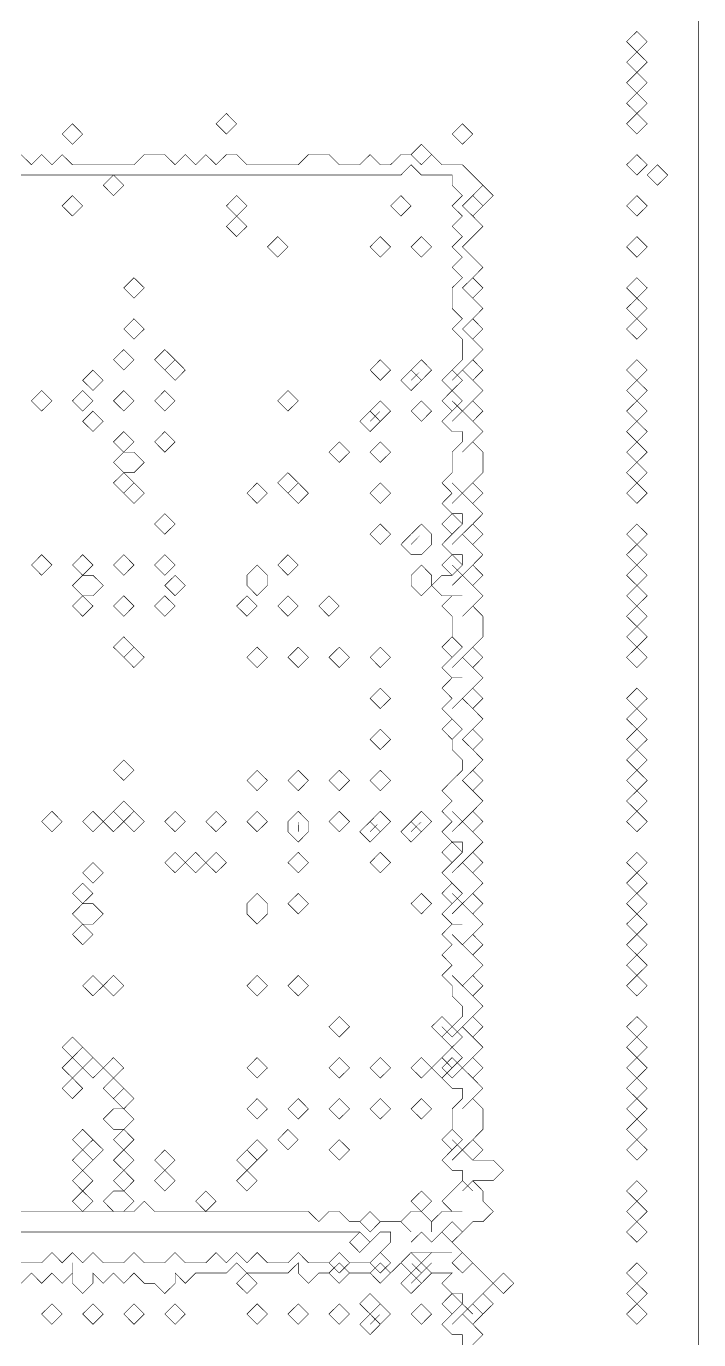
# Model space of a CAD drawing. Header units: metres. Extents: x 0 to 4936, y -4936 to 0.
# Drawn here: x 4303 to 4936, y -2555 to -1318 of the extents above; entities that cross this region are included whole.
import ezdxf

# ---------------------------------------------------------------- set-up
doc = ezdxf.new("R2010")
doc.units = ezdxf.units.M
for name, color, linetype in [('conductor', 1, 'Continuous'), ('dielectric', 8, 'Continuous'), ('substrate', 5, 'Continuous')]:
    doc.layers.add(name, color=color, linetype=linetype)

msp = doc.modelspace()

# ---------------------------------------------------------------- linework, layer by layer
at = {"layer": 'conductor', "const_width": 0.5}
for points in [[(4297.9, -2433.9), (4307.6, -2433.9), (4317.2, -2433.9), (4326.9, -2433.9), (4336.5, -2433.9), (4346.2, -2433.9), (4355.8, -2433.9), (4365.5, -2433.9), (4375.2, -2433.9), (4384.8, -2433.9), (4394.5, -2433.9), (4404.1, -2433.9), (4413.8, -2424.2), (4423.5, -2433.9), (4433.1, -2433.9), (4442.8, -2433.9), (4452.4, -2433.9), (4462.1, -2433.9), (4471.7, -2433.9), (4481.4, -2433.9), (4491.1, -2433.9), (4500.7, -2433.9), (4510.4, -2433.9), (4520, -2433.9), (4529.7, -2433.9), (4539.4, -2433.9), (4549, -2433.9), (4558.7, -2433.9), (4568.3, -2433.9), (4578, -2443.5), (4587.6, -2433.9), (4597.3, -2433.9), (4607, -2443.5), (4616.6, -2443.5), (4626.3, -2453.2), (4635.9, -2443.5), (4645.6, -2443.5), (4655.3, -2443.5), (4664.9, -2453.2), (4655.3, -2443.5), (4664.9, -2433.9), (4674.6, -2433.9), (4684.2, -2443.5), (4684.2, -2453.2), (4684.2, -2443.5), (4693.9, -2433.9), (4703.5, -2433.9), (4713.2, -2433.9), (4703.5, -2433.9), (4693.9, -2424.2), (4703.5, -2414.6), (4713.2, -2404.9), (4722.9, -2414.6), (4713.2, -2404.9), (4713.2, -2395.2), (4703.5, -2395.2), (4693.9, -2385.6), (4703.5, -2375.9), (4713.2, -2366.3), (4703.5, -2356.6), (4703.5, -2346.9), (4703.5, -2337.3), (4713.2, -2327.6), (4713.2, -2318), (4703.5, -2318), (4693.9, -2308.3), (4703.5, -2298.7), (4713.2, -2289), (4703.5, -2279.3), (4713.2, -2269.7), (4703.5, -2260), (4713.2, -2250.4), (4713.2, -2240.7), (4703.5, -2231), (4703.5, -2221.4), (4693.9, -2211.7), (4703.5, -2202.1), (4693.9, -2192.4), (4703.5, -2182.8), (4693.9, -2173.1), (4703.5, -2163.4), (4713.2, -2163.4), (4703.5, -2163.4), (4693.9, -2153.8), (4703.5, -2144.1), (4713.2, -2134.5), (4703.5, -2124.8), (4693.9, -2115.1), (4703.5, -2105.5), (4713.2, -2095.8), (4713.2, -2086.2), (4703.5, -2086.2), (4693.9, -2076.5), (4703.5, -2066.9), (4693.9, -2057.2), (4703.5, -2047.5), (4693.9, -2037.9), (4703.5, -2028.2), (4713.2, -2018.6), (4713.2, -2008.9), (4703.5, -1999.2), (4703.5, -1989.6), (4713.2, -1979.9), (4703.5, -1970.3), (4693.9, -1960.6), (4703.5, -1951), (4693.9, -1941.3), (4703.5, -1931.6), (4713.2, -1931.6), (4703.5, -1931.6), (4693.9, -1922), (4703.5, -1912.3), (4713.2, -1902.7), (4703.5, -1893), (4703.5, -1883.3), (4703.5, -1873.7), (4693.9, -1864), (4703.5, -1854.4), (4713.2, -1854.4), (4703.5, -1854.4), (4693.9, -1854.4), (4684.2, -1844.7), (4693.9, -1835.1), (4703.5, -1835.1), (4713.2, -1825.4), (4713.2, -1815.7), (4703.5, -1815.7), (4693.9, -1806.1), (4703.5, -1796.4), (4713.2, -1786.8), (4713.2, -1777.1), (4703.5, -1777.1), (4693.9, -1767.5), (4703.5, -1757.8), (4693.9, -1748.1), (4703.5, -1738.5), (4703.5, -1728.8), (4703.5, -1719.2), (4713.2, -1709.5), (4713.2, -1699.8), (4703.5, -1699.8), (4693.9, -1690.2), (4703.5, -1680.5), (4713.2, -1670.9), (4703.5, -1661.2), (4713.2, -1651.6), (4703.5, -1641.9), (4713.2, -1632.2), (4713.2, -1622.6), (4713.2, -1612.9), (4703.5, -1603.3), (4713.2, -1593.6), (4703.5, -1583.9), (4703.5, -1574.3), (4703.5, -1564.6), (4713.2, -1555), (4703.5, -1545.3), (4713.2, -1535.7), (4703.5, -1526), (4713.2, -1516.3), (4703.5, -1506.7), (4713.2, -1497), (4703.5, -1487.4), (4713.2, -1477.7), (4703.5, -1468), (4703.5, -1458.4), (4693.9, -1458.4), (4684.2, -1458.4), (4674.6, -1458.4), (4664.9, -1448.7), (4655.3, -1458.4), (4645.6, -1458.4), (4635.9, -1458.4), (4626.3, -1458.4), (4616.6, -1458.4), (4607, -1458.4), (4597.3, -1458.4), (4587.6, -1458.4), (4578, -1458.4), (4568.3, -1458.4), (4558.7, -1458.4), (4549, -1458.4), (4539.4, -1458.4), (4529.7, -1458.4), (4520, -1458.4), (4510.4, -1458.4), (4500.7, -1458.4), (4491.1, -1458.4), (4481.4, -1458.4), (4471.7, -1458.4), (4462.1, -1458.4), (4452.4, -1458.4), (4442.8, -1458.4), (4433.1, -1458.4), (4423.5, -1458.4), (4413.8, -1458.4), (4404.1, -1458.4), (4394.5, -1458.4), (4384.8, -1458.4), (4375.2, -1458.4), (4365.5, -1458.4), (4355.8, -1458.4), (4346.2, -1458.4), (4336.5, -1458.4), (4326.9, -1458.4), (4317.2, -1458.4), (4307.6, -1458.4), (4297.9, -1458.4)], [(4713.2, -2559.4), (4713.2, -2549.8), (4703.5, -2549.8), (4693.9, -2540.1), (4703.5, -2530.4), (4713.2, -2520.8), (4722.9, -2530.4), (4713.2, -2520.8), (4713.2, -2511.1), (4703.5, -2511.1), (4693.9, -2501.5), (4703.5, -2491.8), (4693.9, -2491.8), (4684.2, -2491.8), (4674.6, -2482.2), (4684.2, -2472.5), (4693.9, -2472.5), (4703.5, -2472.5), (4693.9, -2472.5), (4684.2, -2472.5), (4674.6, -2472.5), (4664.9, -2472.5), (4655.3, -2482.2), (4645.6, -2491.8), (4635.9, -2482.2), (4626.3, -2491.8), (4616.6, -2491.8), (4607, -2491.8), (4597.3, -2482.2), (4587.6, -2491.8), (4578, -2491.8), (4568.3, -2501.5), (4558.7, -2491.8), (4558.7, -2482.2), (4549, -2491.8), (4539.4, -2491.8), (4529.7, -2491.8), (4520, -2491.8), (4510.4, -2491.8), (4500.7, -2482.2), (4491.1, -2491.8), (4481.4, -2491.8), (4471.7, -2491.8), (4462.1, -2491.8), (4452.4, -2501.5), (4442.8, -2491.8), (4442.8, -2501.5), (4433.1, -2511.1), (4423.5, -2501.5), (4413.8, -2501.5), (4404.1, -2491.8), (4394.5, -2501.5), (4384.8, -2491.8), (4375.2, -2501.5), (4365.5, -2491.8), (4365.5, -2501.5), (4355.8, -2511.1), (4346.2, -2501.5), (4346.2, -2491.8), (4346.2, -2482.2), (4346.2, -2491.8), (4336.5, -2501.5), (4326.9, -2491.8), (4317.2, -2501.5), (4307.6, -2491.8), (4297.9, -2501.5)]]:
    msp.add_lwpolyline(points, dxfattribs=at)
for points in [[(4375.2, -1468), (4384.8, -1458.4), (4394.5, -1468), (4384.8, -1477.7)], [(4336.5, -1487.4), (4346.2, -1477.7), (4355.8, -1487.4), (4346.2, -1497)], [(4491.1, -1487.4), (4500.7, -1477.7), (4510.4, -1487.4), (4500.7, -1497)], [(4645.6, -1487.4), (4655.3, -1477.7), (4664.9, -1487.4), (4655.3, -1497)], [(4491.1, -1506.7), (4500.7, -1497), (4510.4, -1506.7), (4500.7, -1516.3)], [(4529.7, -1526), (4539.4, -1516.3), (4549, -1526), (4539.4, -1535.7)], [(4626.3, -1526), (4635.9, -1516.3), (4645.6, -1526), (4635.9, -1535.7)], [(4664.9, -1526), (4674.6, -1516.3), (4684.2, -1526), (4674.6, -1535.7)], [(4394.5, -1564.6), (4404.1, -1555), (4413.8, -1564.6), (4404.1, -1574.3)], [(4394.5, -1603.3), (4404.1, -1593.6), (4413.8, -1603.3), (4404.1, -1612.9)], [(4384.8, -1632.2), (4394.5, -1622.6), (4404.1, -1632.2), (4394.5, -1641.9)], [(4423.5, -1632.2), (4433.1, -1622.6), (4442.8, -1632.2), (4433.1, -1641.9)], [(4355.8, -1651.6), (4365.5, -1641.9), (4375.2, -1651.6), (4365.5, -1661.2)], [(4433.1, -1641.9), (4442.8, -1632.2), (4452.4, -1641.9), (4442.8, -1651.6)], [(4626.3, -1641.9), (4635.9, -1632.2), (4645.6, -1641.9), (4635.9, -1651.6)], [(4655.3, -1651.6), (4664.9, -1641.9), (4674.6, -1651.6), (4664.9, -1661.2)], [(4664.9, -1641.9), (4674.6, -1632.2), (4684.2, -1641.9), (4674.6, -1651.6)], [(4693.9, -1651.6), (4703.5, -1641.9), (4713.2, -1651.6), (4703.5, -1661.2)], [(4307.6, -1670.9), (4317.2, -1661.2), (4326.9, -1670.9), (4317.2, -1680.5)], [(4346.2, -1670.9), (4355.8, -1661.2), (4365.5, -1670.9), (4355.8, -1680.5)], [(4384.8, -1670.9), (4394.5, -1661.2), (4404.1, -1670.9), (4394.5, -1680.5)], [(4423.5, -1670.9), (4433.1, -1661.2), (4442.8, -1670.9), (4433.1, -1680.5)], [(4539.4, -1670.9), (4549, -1661.2), (4558.7, -1670.9), (4549, -1680.5)], [(4693.9, -1670.9), (4703.5, -1661.2), (4713.2, -1670.9), (4703.5, -1680.5)], [(4355.8, -1690.2), (4365.5, -1680.5), (4375.2, -1690.2), (4365.5, -1699.8)], [(4616.6, -1690.2), (4626.3, -1680.5), (4635.9, -1690.2), (4626.3, -1699.8)], [(4626.3, -1680.5), (4635.9, -1670.9), (4645.6, -1680.5), (4635.9, -1690.2)], [(4664.9, -1680.5), (4674.6, -1670.9), (4684.2, -1680.5), (4674.6, -1690.2)], [(4384.8, -1709.5), (4394.5, -1699.8), (4404.1, -1709.5), (4394.5, -1719.2)], [(4423.5, -1709.5), (4433.1, -1699.8), (4442.8, -1709.5), (4433.1, -1719.2)], [(4587.6, -1719.2), (4597.3, -1709.5), (4607, -1719.2), (4597.3, -1728.8)], [(4626.3, -1719.2), (4635.9, -1709.5), (4645.6, -1719.2), (4635.9, -1728.8)], [(4384.8, -1728.8), (4394.5, -1719.2), (4404.1, -1719.2), (4413.8, -1728.8), (4404.1, -1738.5), (4394.5, -1738.5)], [(4384.8, -1748.1), (4394.5, -1738.5), (4404.1, -1748.1), (4394.5, -1757.8)], [(4539.4, -1748.1), (4549, -1738.5), (4558.7, -1748.1), (4549, -1757.8)], [(4394.5, -1757.8), (4404.1, -1748.1), (4413.8, -1757.8), (4404.1, -1767.5)], [(4510.4, -1757.8), (4520, -1748.1), (4529.7, -1757.8), (4520, -1767.5)], [(4549, -1757.8), (4558.7, -1748.1), (4568.3, -1757.8), (4558.7, -1767.5)], [(4626.3, -1757.8), (4635.9, -1748.1), (4645.6, -1757.8), (4635.9, -1767.5)], [(4423.5, -1786.8), (4433.1, -1777.1), (4442.8, -1786.8), (4433.1, -1796.4)], [(4693.9, -1786.8), (4703.5, -1777.1), (4713.2, -1786.8), (4703.5, -1796.4)], [(4626.3, -1796.4), (4635.9, -1786.8), (4645.6, -1796.4), (4635.9, -1806.1)], [(4664.9, -1796.4), (4674.6, -1786.8), (4684.2, -1796.4), (4684.2, -1806.1), (4674.6, -1815.7), (4664.9, -1815.7), (4655.3, -1806.1)], [(4307.6, -1825.4), (4317.2, -1815.7), (4326.9, -1825.4), (4317.2, -1835.1)], [(4346.2, -1825.4), (4355.8, -1815.7), (4365.5, -1825.4), (4355.8, -1835.1)], [(4384.8, -1825.4), (4394.5, -1815.7), (4404.1, -1825.4), (4394.5, -1835.1)], [(4423.5, -1825.4), (4433.1, -1815.7), (4442.8, -1825.4), (4433.1, -1835.1)], [(4539.4, -1825.4), (4549, -1815.7), (4558.7, -1825.4), (4549, -1835.1)], [(4693.9, -1825.4), (4703.5, -1815.7), (4713.2, -1825.4), (4703.5, -1835.1)], [(4510.4, -1835.1), (4520, -1825.4), (4529.7, -1835.1), (4529.7, -1844.7), (4520, -1854.4), (4510.4, -1844.7)], [(4664.9, -1835.1), (4674.6, -1825.4), (4684.2, -1835.1), (4684.2, -1844.7), (4674.6, -1854.4), (4664.9, -1844.7)], [(4346.2, -1844.7), (4355.8, -1835.1), (4365.5, -1835.1), (4375.2, -1844.7), (4365.5, -1854.4), (4355.8, -1854.4)], [(4433.1, -1844.7), (4442.8, -1835.1), (4452.4, -1844.7), (4442.8, -1854.4)], [(4346.2, -1864), (4355.8, -1854.4), (4365.5, -1864), (4355.8, -1873.7)], [(4384.8, -1864), (4394.5, -1854.4), (4404.1, -1864), (4394.5, -1873.7)], [(4423.5, -1864), (4433.1, -1854.4), (4442.8, -1864), (4433.1, -1873.7)], [(4500.7, -1864), (4510.4, -1854.4), (4520, -1864), (4510.4, -1873.7)], [(4539.4, -1864), (4549, -1854.4), (4558.7, -1864), (4549, -1873.7)], [(4578, -1864), (4587.6, -1854.4), (4597.3, -1864), (4587.6, -1873.7)], [(4384.8, -1902.7), (4394.5, -1893), (4404.1, -1902.7), (4394.5, -1912.3)], [(4394.5, -1912.3), (4404.1, -1902.7), (4413.8, -1912.3), (4404.1, -1922)], [(4510.4, -1912.3), (4520, -1902.7), (4529.7, -1912.3), (4520, -1922)], [(4549, -1912.3), (4558.7, -1902.7), (4568.3, -1912.3), (4558.7, -1922)], [(4587.6, -1912.3), (4597.3, -1902.7), (4607, -1912.3), (4597.3, -1922)], [(4626.3, -1912.3), (4635.9, -1902.7), (4645.6, -1912.3), (4635.9, -1922)], [(4693.9, -1902.7), (4703.5, -1893), (4713.2, -1902.7), (4703.5, -1912.3)], [(4626.3, -1951), (4635.9, -1941.3), (4645.6, -1951), (4635.9, -1960.6)], [(4693.9, -1979.9), (4703.5, -1970.3), (4713.2, -1979.9), (4703.5, -1989.6)], [(4626.3, -1989.6), (4635.9, -1979.9), (4645.6, -1989.6), (4635.9, -1999.2)], [(4384.8, -2018.6), (4394.5, -2008.9), (4404.1, -2018.6), (4394.5, -2028.2)], [(4510.4, -2028.2), (4520, -2018.6), (4529.7, -2028.2), (4520, -2037.9)], [(4549, -2028.2), (4558.7, -2018.6), (4568.3, -2028.2), (4558.7, -2037.9)], [(4587.6, -2028.2), (4597.3, -2018.6), (4607, -2028.2), (4597.3, -2037.9)], [(4626.3, -2028.2), (4635.9, -2018.6), (4645.6, -2028.2), (4635.9, -2037.9)], [(4384.8, -2057.2), (4394.5, -2047.5), (4404.1, -2057.2), (4394.5, -2066.9)], [(4317.2, -2066.9), (4326.9, -2057.2), (4336.5, -2066.9), (4326.9, -2076.5)], [(4355.8, -2066.9), (4365.5, -2057.2), (4375.2, -2066.9), (4365.5, -2076.5)], [(4375.2, -2066.9), (4384.8, -2057.2), (4394.5, -2066.9), (4384.8, -2076.5)], [(4394.5, -2066.9), (4404.1, -2057.2), (4413.8, -2066.9), (4404.1, -2076.5)], [(4433.1, -2066.9), (4442.8, -2057.2), (4452.4, -2066.9), (4442.8, -2076.5)], [(4471.7, -2066.9), (4481.4, -2057.2), (4491.1, -2066.9), (4481.4, -2076.5)], [(4510.4, -2066.9), (4520, -2057.2), (4529.7, -2066.9), (4520, -2076.5)], [(4549, -2066.9), (4558.7, -2057.2), (4568.3, -2066.9), (4568.3, -2076.5), (4558.7, -2086.2), (4549, -2076.5)], [(4587.6, -2066.9), (4597.3, -2057.2), (4607, -2066.9), (4597.3, -2076.5)], [(4626.3, -2066.9), (4635.9, -2057.2), (4645.6, -2066.9), (4635.9, -2076.5)], [(4664.9, -2066.9), (4674.6, -2057.2), (4684.2, -2066.9), (4674.6, -2076.5)], [(4616.6, -2076.5), (4626.3, -2066.9), (4635.9, -2076.5), (4626.3, -2086.2)], [(4655.3, -2076.5), (4664.9, -2066.9), (4674.6, -2076.5), (4664.9, -2086.2)], [(4693.9, -2095.8), (4703.5, -2086.2), (4713.2, -2095.8), (4703.5, -2105.5)], [(4433.1, -2105.5), (4442.8, -2095.8), (4452.4, -2105.5), (4442.8, -2115.1)], [(4452.4, -2105.5), (4462.1, -2095.8), (4471.7, -2105.5), (4462.1, -2115.1)], [(4471.7, -2105.5), (4481.4, -2095.8), (4491.1, -2105.5), (4481.4, -2115.1)], [(4549, -2105.5), (4558.7, -2095.8), (4568.3, -2105.5), (4558.7, -2115.1)], [(4626.3, -2105.5), (4635.9, -2095.8), (4645.6, -2105.5), (4635.9, -2115.1)], [(4355.8, -2115.1), (4365.5, -2105.5), (4375.2, -2115.1), (4365.5, -2124.8)], [(4346.2, -2134.5), (4355.8, -2124.8), (4365.5, -2134.5), (4355.8, -2144.1)], [(4693.9, -2134.5), (4703.5, -2124.8), (4713.2, -2134.5), (4703.5, -2144.1)], [(4510.4, -2144.1), (4520, -2134.5), (4529.7, -2144.1), (4529.7, -2153.8), (4520, -2163.4), (4510.4, -2153.8)], [(4549, -2144.1), (4558.7, -2134.5), (4568.3, -2144.1), (4558.7, -2153.8)], [(4664.9, -2144.1), (4674.6, -2134.5), (4684.2, -2144.1), (4674.6, -2153.8)], [(4346.2, -2153.8), (4355.8, -2144.1), (4365.5, -2144.1), (4375.2, -2153.8), (4365.5, -2163.4), (4355.8, -2163.4)], [(4346.2, -2173.1), (4355.8, -2163.4), (4365.5, -2173.1), (4355.8, -2182.8)], [(4355.8, -2221.4), (4365.5, -2211.7), (4375.2, -2221.4), (4365.5, -2231)], [(4375.2, -2221.4), (4384.8, -2211.7), (4394.5, -2221.4), (4384.8, -2231)], [(4510.4, -2221.4), (4520, -2211.7), (4529.7, -2221.4), (4520, -2231)], [(4549, -2221.4), (4558.7, -2211.7), (4568.3, -2221.4), (4558.7, -2231)], [(4587.6, -2260), (4597.3, -2250.4), (4607, -2260), (4597.3, -2269.7)], [(4684.2, -2260), (4693.9, -2250.4), (4703.5, -2260), (4693.9, -2269.7)], [(4693.9, -2269.7), (4703.5, -2260), (4713.2, -2269.7), (4703.5, -2279.3)], [(4336.5, -2279.3), (4346.2, -2269.7), (4355.8, -2279.3), (4346.2, -2289)], [(4346.2, -2289), (4355.8, -2279.3), (4365.5, -2289), (4355.8, -2298.7)], [(4693.9, -2289), (4703.5, -2279.3), (4713.2, -2289), (4703.5, -2298.7)], [(4336.5, -2298.7), (4346.2, -2289), (4355.8, -2298.7), (4346.2, -2308.3)], [(4355.8, -2298.7), (4365.5, -2289), (4375.2, -2298.7), (4365.5, -2308.3)], [(4375.2, -2298.7), (4384.8, -2289), (4394.5, -2298.7), (4384.8, -2308.3)], [(4510.4, -2298.7), (4520, -2289), (4529.7, -2298.7), (4520, -2308.3)], [(4587.6, -2298.7), (4597.3, -2289), (4607, -2298.7), (4597.3, -2308.3)], [(4626.3, -2298.7), (4635.9, -2289), (4645.6, -2298.7), (4635.9, -2308.3)], [(4664.9, -2298.7), (4674.6, -2289), (4684.2, -2298.7), (4674.6, -2308.3)], [(4684.2, -2298.7), (4693.9, -2289), (4703.5, -2298.7), (4693.9, -2308.3)], [(4336.5, -2318), (4346.2, -2308.3), (4355.8, -2318), (4346.2, -2327.6)], [(4375.2, -2318), (4384.8, -2308.3), (4394.5, -2318), (4384.8, -2327.6)], [(4384.8, -2327.6), (4394.5, -2318), (4404.1, -2327.6), (4394.5, -2337.3)], [(4510.4, -2337.3), (4520, -2327.6), (4529.7, -2337.3), (4520, -2346.9)], [(4549, -2337.3), (4558.7, -2327.6), (4568.3, -2337.3), (4558.7, -2346.9)], [(4587.6, -2337.3), (4597.3, -2327.6), (4607, -2337.3), (4597.3, -2346.9)], [(4626.3, -2337.3), (4635.9, -2327.6), (4645.6, -2337.3), (4635.9, -2346.9)], [(4664.9, -2337.3), (4674.6, -2327.6), (4684.2, -2337.3), (4674.6, -2346.9)], [(4375.2, -2346.9), (4384.8, -2337.3), (4394.5, -2337.3), (4404.1, -2346.9), (4394.5, -2356.6), (4384.8, -2356.6)], [(4722.9, -2346.9)], [(4346.2, -2366.3), (4355.8, -2356.6), (4365.5, -2366.3), (4355.8, -2375.9)], [(4384.8, -2366.3), (4394.5, -2356.6), (4404.1, -2366.3), (4394.5, -2375.9)], [(4539.4, -2366.3), (4549, -2356.6), (4558.7, -2366.3), (4549, -2375.9)], [(4693.9, -2366.3), (4703.5, -2356.6), (4713.2, -2366.3), (4703.5, -2375.9)], [(4355.8, -2375.9), (4365.5, -2366.3), (4375.2, -2375.9), (4365.5, -2385.6)], [(4510.4, -2375.9), (4520, -2366.3), (4529.7, -2375.9), (4520, -2385.6)], [(4587.6, -2375.9), (4597.3, -2366.3), (4607, -2375.9), (4597.3, -2385.6)], [(4346.2, -2385.6), (4355.8, -2375.9), (4365.5, -2385.6), (4355.8, -2395.2)], [(4384.8, -2385.6), (4394.5, -2375.9), (4404.1, -2385.6), (4394.5, -2395.2)], [(4423.5, -2385.6), (4433.1, -2375.9), (4442.8, -2385.6), (4433.1, -2395.2)], [(4500.7, -2385.6), (4510.4, -2375.9), (4520, -2385.6), (4510.4, -2395.2)], [(4346.2, -2404.9), (4355.8, -2395.2), (4365.5, -2404.9), (4355.8, -2414.6)], [(4384.8, -2404.9), (4394.5, -2395.2), (4404.1, -2404.9), (4394.5, -2414.6)], [(4423.5, -2404.9), (4433.1, -2395.2), (4442.8, -2404.9), (4433.1, -2414.6)], [(4500.7, -2404.9), (4510.4, -2395.2), (4520, -2404.9), (4510.4, -2414.6)], [(4346.2, -2424.2), (4355.8, -2414.6), (4365.5, -2424.2), (4355.8, -2433.9)], [(4375.2, -2424.2), (4384.8, -2414.6), (4394.5, -2414.6), (4404.1, -2424.2), (4394.5, -2433.9), (4384.8, -2433.9)], [(4462.1, -2424.2), (4471.7, -2414.6), (4481.4, -2424.2), (4471.7, -2433.9)], [(4664.9, -2424.2), (4674.6, -2414.6), (4684.2, -2424.2), (4674.6, -2433.9)], [(4616.6, -2443.5), (4626.3, -2433.9), (4635.9, -2443.5), (4626.3, -2453.2)], [(4655.3, -2482.2), (4664.9, -2472.5), (4674.6, -2482.2), (4664.9, -2491.8)], [(4587.6, -2491.8), (4597.3, -2482.2), (4607, -2491.8), (4597.3, -2501.5)], [(4626.3, -2491.8), (4635.9, -2482.2), (4645.6, -2491.8), (4635.9, -2501.5)], [(4664.9, -2491.8), (4674.6, -2482.2), (4684.2, -2491.8), (4674.6, -2501.5)], [(4500.7, -2501.5), (4510.4, -2491.8), (4520, -2501.5), (4510.4, -2511.1)], [(4655.3, -2501.5), (4664.9, -2491.8), (4674.6, -2501.5), (4664.9, -2511.1)], [(4317.2, -2530.4), (4326.9, -2520.8), (4336.5, -2530.4), (4326.9, -2540.1)], [(4355.8, -2530.4), (4365.5, -2520.8), (4375.2, -2530.4), (4365.5, -2540.1)], [(4394.5, -2530.4), (4404.1, -2520.8), (4413.8, -2530.4), (4404.1, -2540.1)], [(4433.1, -2530.4), (4442.8, -2520.8), (4452.4, -2530.4), (4442.8, -2540.1)], [(4510.4, -2530.4), (4520, -2520.8), (4529.7, -2530.4), (4520, -2540.1)], [(4549, -2530.4), (4558.7, -2520.8), (4568.3, -2530.4), (4558.7, -2540.1)], [(4587.6, -2530.4), (4597.3, -2520.8), (4607, -2530.4), (4597.3, -2540.1)], [(4616.6, -2520.8), (4626.3, -2511.1), (4635.9, -2520.8), (4626.3, -2530.4)], [(4626.3, -2530.4), (4635.9, -2520.8), (4645.6, -2530.4), (4635.9, -2540.1)], [(4664.9, -2530.4), (4674.6, -2520.8), (4684.2, -2530.4), (4674.6, -2540.1)], [(4693.9, -2520.8), (4703.5, -2511.1), (4713.2, -2520.8), (4703.5, -2530.4)], [(4616.6, -2540.1), (4626.3, -2530.4), (4635.9, -2540.1), (4626.3, -2549.8)]]:
    msp.add_lwpolyline(points, close=True, dxfattribs=at)
at = {"layer": 'dielectric', "const_width": 0.5}
msp.add_lwpolyline([(4365.5, -1651.6)], close=True, dxfattribs=at)
at = {"layer": 'substrate', "const_width": 0.5}
for points in [[(4935.3, -2559.4), (4935.3, -2549.8), (4935.3, -2540.1), (4935.3, -2530.4), (4935.3, -2520.8), (4935.3, -2511.1), (4935.3, -2501.5), (4935.3, -2491.8), (4935.3, -2482.2), (4935.3, -2472.5), (4935.3, -2462.8), (4935.3, -2453.2), (4935.3, -2443.5), (4935.3, -2433.9), (4935.3, -2424.2), (4935.3, -2414.6), (4935.3, -2404.9), (4935.3, -2395.2), (4935.3, -2385.6), (4935.3, -2375.9), (4935.3, -2366.3), (4935.3, -2356.6), (4935.3, -2346.9), (4935.3, -2337.3), (4935.3, -2327.6), (4935.3, -2318), (4935.3, -2308.3), (4935.3, -2298.7), (4935.3, -2289), (4935.3, -2279.3), (4935.3, -2269.7), (4935.3, -2260), (4935.3, -2250.4), (4935.3, -2240.7), (4935.3, -2231), (4935.3, -2221.4), (4935.3, -2211.7), (4935.3, -2202.1), (4935.3, -2192.4), (4935.3, -2182.8), (4935.3, -2173.1), (4935.3, -2163.4), (4935.3, -2153.8), (4935.3, -2144.1), (4935.3, -2134.5), (4935.3, -2124.8), (4935.3, -2115.1), (4935.3, -2105.5), (4935.3, -2095.8), (4935.3, -2086.2), (4935.3, -2076.5), (4935.3, -2066.9), (4935.3, -2057.2), (4935.3, -2047.5), (4935.3, -2037.9), (4935.3, -2028.2), (4935.3, -2018.6), (4935.3, -2008.9), (4935.3, -1999.2), (4935.3, -1989.6), (4935.3, -1979.9), (4935.3, -1970.3), (4935.3, -1960.6), (4935.3, -1951), (4935.3, -1941.3), (4935.3, -1931.6), (4935.3, -1922), (4935.3, -1912.3), (4935.3, -1902.7), (4935.3, -1893), (4935.3, -1883.3), (4935.3, -1873.7), (4935.3, -1864), (4935.3, -1854.4), (4935.3, -1844.7), (4935.3, -1835.1), (4935.3, -1825.4), (4935.3, -1815.7), (4935.3, -1806.1), (4935.3, -1796.4), (4935.3, -1786.8), (4935.3, -1777.1), (4935.3, -1767.5), (4935.3, -1757.8), (4935.3, -1748.1), (4935.3, -1738.5), (4935.3, -1728.8), (4935.3, -1719.2), (4935.3, -1709.5), (4935.3, -1699.8), (4935.3, -1690.2), (4935.3, -1680.5), (4935.3, -1670.9), (4935.3, -1661.2), (4935.3, -1651.6), (4935.3, -1641.9), (4935.3, -1632.2), (4935.3, -1622.6), (4935.3, -1612.9), (4935.3, -1603.3), (4935.3, -1593.6), (4935.3, -1583.9), (4935.3, -1574.3), (4935.3, -1564.6), (4935.3, -1555), (4935.3, -1545.3), (4935.3, -1535.7), (4935.3, -1526), (4935.3, -1516.3), (4935.3, -1506.7), (4935.3, -1497), (4935.3, -1487.4), (4935.3, -1477.7), (4935.3, -1468), (4935.3, -1458.4), (4935.3, -1448.7), (4935.3, -1439.1), (4935.3, -1429.4), (4935.3, -1419.8), (4935.3, -1410.1), (4935.3, -1400.4), (4935.3, -1390.8), (4935.3, -1381.1), (4935.3, -1371.5), (4935.3, -1361.8), (4935.3, -1352.1), (4935.3, -1342.5), (4935.3, -1332.8), (4935.3, -1323.2), (4935.3, -1313.5)], [(4297.9, -1439.1), (4307.6, -1448.7), (4317.2, -1439.1), (4326.9, -1448.7), (4336.5, -1439.1), (4346.2, -1448.7), (4355.8, -1448.7), (4365.5, -1448.7), (4375.2, -1448.7), (4384.8, -1448.7), (4394.5, -1448.7), (4404.1, -1448.7), (4413.8, -1439.1), (4423.5, -1439.1), (4433.1, -1439.1), (4442.8, -1448.7), (4452.4, -1439.1), (4462.1, -1448.7), (4471.7, -1439.1), (4481.4, -1448.7), (4491.1, -1439.1), (4500.7, -1439.1), (4510.4, -1448.7), (4520, -1448.7), (4529.7, -1448.7), (4539.4, -1448.7), (4549, -1448.7), (4558.7, -1448.7), (4568.3, -1439.1), (4578, -1439.1), (4587.6, -1439.1), (4597.3, -1448.7), (4607, -1448.7), (4616.6, -1448.7), (4626.3, -1439.1), (4635.9, -1448.7), (4645.6, -1448.7), (4655.3, -1439.1), (4664.9, -1439.1), (4674.6, -1448.7), (4684.2, -1439.1), (4693.9, -1448.7), (4703.5, -1448.7), (4713.2, -1448.7), (4722.9, -1458.4), (4732.5, -1468), (4722.9, -1477.7), (4713.2, -1487.4), (4722.9, -1497), (4732.5, -1506.7), (4722.9, -1516.3), (4713.2, -1526), (4722.9, -1535.7), (4732.5, -1545.3), (4722.9, -1555), (4713.2, -1564.6), (4722.9, -1574.3), (4732.5, -1583.9), (4722.9, -1593.6), (4713.2, -1603.3), (4722.9, -1612.9), (4732.5, -1622.6), (4722.9, -1632.2), (4713.2, -1641.9), (4703.5, -1651.6), (4713.2, -1641.9), (4722.9, -1651.6), (4732.5, -1661.2), (4722.9, -1670.9), (4713.2, -1680.5), (4703.5, -1670.9), (4713.2, -1680.5), (4703.5, -1690.2), (4713.2, -1680.5), (4722.9, -1690.2), (4732.5, -1699.8), (4722.9, -1709.5), (4713.2, -1719.2), (4722.9, -1709.5), (4732.5, -1719.2), (4732.5, -1728.8), (4732.5, -1738.5), (4722.9, -1748.1), (4713.2, -1757.8), (4703.5, -1748.1), (4713.2, -1757.8), (4703.5, -1767.5), (4713.2, -1757.8), (4722.9, -1767.5), (4732.5, -1777.1), (4722.9, -1786.8), (4713.2, -1796.4), (4703.5, -1806.1), (4713.2, -1796.4), (4722.9, -1806.1), (4732.5, -1815.7), (4722.9, -1825.4), (4713.2, -1835.1), (4703.5, -1825.4), (4713.2, -1835.1), (4703.5, -1844.7), (4713.2, -1835.1), (4722.9, -1844.7), (4732.5, -1854.4), (4722.9, -1864), (4713.2, -1873.7), (4722.9, -1864), (4732.5, -1873.7), (4732.5, -1883.3), (4732.5, -1893), (4722.9, -1902.7), (4713.2, -1912.3), (4703.5, -1922), (4713.2, -1912.3), (4722.9, -1922), (4732.5, -1931.6), (4722.9, -1941.3), (4713.2, -1951), (4703.5, -1960.6), (4713.2, -1951), (4722.9, -1960.6), (4732.5, -1970.3), (4722.9, -1979.9), (4713.2, -1989.6), (4722.9, -1999.2), (4732.5, -2008.9), (4722.9, -2018.6), (4713.2, -2028.2), (4722.9, -2037.9), (4732.5, -2047.5), (4722.9, -2057.2), (4713.2, -2066.9), (4703.5, -2057.2), (4713.2, -2066.9), (4703.5, -2076.5), (4713.2, -2066.9), (4722.9, -2076.5), (4732.5, -2086.2), (4722.9, -2095.8), (4713.2, -2105.5), (4703.5, -2115.1), (4713.2, -2105.5), (4722.9, -2115.1), (4732.5, -2124.8), (4722.9, -2134.5), (4713.2, -2144.1), (4703.5, -2134.5), (4713.2, -2144.1), (4703.5, -2153.8), (4713.2, -2144.1), (4722.9, -2153.8), (4732.5, -2163.4), (4722.9, -2173.1), (4713.2, -2182.8), (4703.5, -2173.1), (4713.2, -2182.8), (4722.9, -2192.4), (4732.5, -2202.1), (4722.9, -2211.7), (4713.2, -2221.4), (4703.5, -2211.7), (4713.2, -2221.4), (4722.9, -2231), (4732.5, -2240.7), (4722.9, -2250.4), (4713.2, -2260), (4703.5, -2269.7), (4693.9, -2260), (4703.5, -2269.7), (4713.2, -2260), (4722.9, -2269.7), (4732.5, -2279.3), (4722.9, -2289), (4713.2, -2298.7), (4703.5, -2289), (4693.9, -2298.7), (4703.5, -2308.3), (4713.2, -2298.7), (4722.9, -2308.3), (4732.5, -2318), (4722.9, -2327.6), (4713.2, -2337.3), (4722.9, -2327.6), (4732.5, -2337.3), (4732.5, -2346.9), (4732.5, -2356.6), (4722.9, -2366.3), (4713.2, -2375.9), (4703.5, -2366.3), (4713.2, -2375.9), (4703.5, -2385.6), (4713.2, -2375.9), (4722.9, -2385.6), (4732.5, -2385.6), (4742.2, -2385.6), (4751.8, -2395.2), (4742.2, -2404.9), (4732.5, -2404.9), (4722.9, -2404.9), (4713.2, -2414.6), (4722.9, -2404.9), (4732.5, -2414.6), (4732.5, -2424.2), (4742.2, -2433.9), (4732.5, -2443.5), (4722.9, -2443.5), (4713.2, -2453.2), (4703.5, -2443.5), (4693.9, -2453.2), (4684.2, -2462.8), (4674.6, -2453.2), (4664.9, -2462.8), (4674.6, -2453.2), (4684.2, -2462.8), (4693.9, -2453.2), (4703.5, -2462.8), (4713.2, -2472.5), (4703.5, -2482.2), (4713.2, -2491.8), (4722.9, -2482.2), (4732.5, -2491.8), (4742.2, -2501.5), (4732.5, -2511.1), (4722.9, -2520.8), (4713.2, -2530.4), (4703.5, -2540.1), (4713.2, -2530.4), (4722.9, -2540.1), (4732.5, -2549.8), (4722.9, -2559.4)], [(4297.9, -2482.2), (4307.6, -2482.2), (4317.2, -2482.2), (4326.9, -2472.5), (4336.5, -2482.2), (4346.2, -2472.5), (4355.8, -2482.2), (4365.5, -2472.5), (4375.2, -2482.2), (4384.8, -2482.2), (4394.5, -2482.2), (4404.1, -2472.5), (4413.8, -2482.2), (4423.5, -2482.2), (4433.1, -2482.2), (4442.8, -2472.5), (4452.4, -2482.2), (4462.1, -2482.2), (4471.7, -2482.2), (4481.4, -2472.5), (4491.1, -2482.2), (4500.7, -2472.5), (4510.4, -2482.2), (4520, -2472.5), (4529.7, -2482.2), (4539.4, -2482.2), (4549, -2482.2), (4558.7, -2472.5), (4568.3, -2482.2), (4578, -2482.2), (4587.6, -2482.2), (4597.3, -2491.8), (4607, -2482.2), (4616.6, -2482.2), (4626.3, -2482.2), (4635.9, -2491.8), (4645.6, -2482.2), (4635.9, -2472.5), (4645.6, -2462.8), (4645.6, -2453.2), (4635.9, -2453.2), (4626.3, -2462.8), (4616.6, -2453.2), (4607, -2453.2), (4597.3, -2453.2), (4587.6, -2453.2), (4578, -2453.2), (4568.3, -2453.2), (4558.7, -2453.2), (4549, -2453.2), (4539.4, -2453.2), (4529.7, -2453.2), (4520, -2453.2), (4510.4, -2453.2), (4500.7, -2453.2), (4491.1, -2453.2), (4481.4, -2453.2), (4471.7, -2453.2), (4462.1, -2453.2), (4452.4, -2453.2), (4442.8, -2453.2), (4433.1, -2453.2), (4423.5, -2453.2), (4413.8, -2453.2), (4404.1, -2453.2), (4394.5, -2453.2), (4384.8, -2453.2), (4375.2, -2453.2), (4365.5, -2453.2), (4355.8, -2453.2), (4346.2, -2453.2), (4336.5, -2453.2), (4326.9, -2453.2), (4317.2, -2453.2), (4307.6, -2453.2), (4297.9, -2453.2)]]:
    msp.add_lwpolyline(points, dxfattribs=at)
for points in [[(4867.7, -1332.8), (4877.4, -1323.2), (4887.1, -1332.8), (4877.4, -1342.5)], [(4867.7, -1352.1), (4877.4, -1342.5), (4887.1, -1352.1), (4877.4, -1361.8)], [(4867.7, -1371.5), (4877.4, -1361.8), (4887.1, -1371.5), (4877.4, -1381.1)], [(4867.7, -1390.8), (4877.4, -1381.1), (4887.1, -1390.8), (4877.4, -1400.4)], [(4481.4, -1410.1), (4491.1, -1400.4), (4500.7, -1410.1), (4491.1, -1419.8)], [(4867.7, -1410.1), (4877.4, -1400.4), (4887.1, -1410.1), (4877.4, -1419.8)], [(4336.5, -1419.8), (4346.2, -1410.1), (4355.8, -1419.8), (4346.2, -1429.4)], [(4703.5, -1419.8), (4713.2, -1410.1), (4722.9, -1419.8), (4713.2, -1429.4)], [(4664.9, -1439.1), (4674.6, -1429.4), (4684.2, -1439.1), (4674.6, -1448.7)], [(4867.7, -1448.7), (4877.4, -1439.1), (4887.1, -1448.7), (4877.4, -1458.4)], [(4887.1, -1458.4), (4896.7, -1448.7), (4906.4, -1458.4), (4896.7, -1468)], [(4722.9, -1477.7), (4732.5, -1468), (4742.2, -1477.7), (4732.5, -1487.4)], [(4713.2, -1487.4), (4722.9, -1477.7), (4732.5, -1487.4), (4722.9, -1497)], [(4867.7, -1487.4), (4877.4, -1477.7), (4887.1, -1487.4), (4877.4, -1497)], [(4867.7, -1526), (4877.4, -1516.3), (4887.1, -1526), (4877.4, -1535.7)], [(4674.6, -1526)], [(4713.2, -1564.6), (4722.9, -1555), (4732.5, -1564.6), (4722.9, -1574.3)], [(4867.7, -1564.6), (4877.4, -1555), (4887.1, -1564.6), (4877.4, -1574.3)], [(4404.1, -1564.6)], [(4867.7, -1583.9), (4877.4, -1574.3), (4887.1, -1583.9), (4877.4, -1593.6)], [(4713.2, -1603.3), (4722.9, -1593.6), (4732.5, -1603.3), (4722.9, -1612.9)], [(4867.7, -1603.3), (4877.4, -1593.6), (4887.1, -1603.3), (4877.4, -1612.9)], [(4404.1, -1603.3)], [(4442.8, -1641.9)], [(4635.9, -1641.9)], [(4674.6, -1641.9), (4664.9, -1651.6)], [(4713.2, -1641.9), (4722.9, -1632.2), (4732.5, -1641.9), (4722.9, -1651.6)], [(4867.7, -1641.9), (4877.4, -1632.2), (4887.1, -1641.9), (4877.4, -1651.6)], [(4365.5, -1651.6)], [(4867.7, -1661.2), (4877.4, -1651.6), (4887.1, -1661.2), (4877.4, -1670.9)], [(4635.9, -1680.5), (4626.3, -1690.2)], [(4674.6, -1680.5)], [(4713.2, -1680.5), (4722.9, -1670.9), (4732.5, -1680.5), (4722.9, -1690.2)], [(4867.7, -1680.5), (4877.4, -1670.9), (4887.1, -1680.5), (4877.4, -1690.2)], [(4867.7, -1699.8), (4877.4, -1690.2), (4887.1, -1699.8), (4877.4, -1709.5)], [(4867.7, -1719.2), (4877.4, -1709.5), (4887.1, -1719.2), (4877.4, -1728.8)], [(4597.3, -1719.2)], [(4635.9, -1719.2)], [(4867.7, -1738.5), (4877.4, -1728.8), (4887.1, -1738.5), (4877.4, -1748.1)], [(4713.2, -1757.8), (4722.9, -1748.1), (4732.5, -1757.8), (4722.9, -1767.5)], [(4867.7, -1757.8), (4877.4, -1748.1), (4887.1, -1757.8), (4877.4, -1767.5)], [(4404.1, -1757.8)], [(4520, -1757.8)], [(4558.7, -1757.8)], [(4635.9, -1757.8)], [(4713.2, -1796.4), (4722.9, -1786.8), (4732.5, -1796.4), (4722.9, -1806.1)], [(4867.7, -1796.4), (4877.4, -1786.8), (4887.1, -1796.4), (4877.4, -1806.1)], [(4635.9, -1796.4)], [(4674.6, -1796.4), (4664.9, -1806.1)], [(4867.7, -1815.7), (4877.4, -1806.1), (4887.1, -1815.7), (4877.4, -1825.4)], [(4713.2, -1835.1), (4722.9, -1825.4), (4732.5, -1835.1), (4722.9, -1844.7)], [(4867.7, -1835.1), (4877.4, -1825.4), (4887.1, -1835.1), (4877.4, -1844.7)], [(4520, -1835.1)], [(4674.6, -1835.1)], [(4867.7, -1854.4), (4877.4, -1844.7), (4887.1, -1854.4), (4877.4, -1864)], [(4867.7, -1873.7), (4877.4, -1864), (4887.1, -1873.7), (4877.4, -1883.3)], [(4867.7, -1893), (4877.4, -1883.3), (4887.1, -1893), (4877.4, -1902.7)], [(4713.2, -1912.3), (4722.9, -1902.7), (4732.5, -1912.3), (4722.9, -1922)], [(4867.7, -1912.3), (4877.4, -1902.7), (4887.1, -1912.3), (4877.4, -1922)], [(4404.1, -1912.3)], [(4520, -1912.3)], [(4558.7, -1912.3)], [(4597.3, -1912.3)], [(4635.9, -1912.3)], [(4635.9, -1951)], [(4713.2, -1951), (4722.9, -1941.3), (4732.5, -1951), (4722.9, -1960.6)], [(4867.7, -1951), (4877.4, -1941.3), (4887.1, -1951), (4877.4, -1960.6)], [(4867.7, -1970.3), (4877.4, -1960.6), (4887.1, -1970.3), (4877.4, -1979.9)], [(4635.9, -1989.6)], [(4713.2, -1989.6), (4722.9, -1979.9), (4732.5, -1989.6), (4722.9, -1999.2)], [(4867.7, -1989.6), (4877.4, -1979.9), (4887.1, -1989.6), (4877.4, -1999.2)], [(4867.7, -2008.9), (4877.4, -1999.2), (4887.1, -2008.9), (4877.4, -2018.6)], [(4713.2, -2028.2), (4722.9, -2018.6), (4732.5, -2028.2), (4722.9, -2037.9)], [(4867.7, -2028.2), (4877.4, -2018.6), (4887.1, -2028.2), (4877.4, -2037.9)], [(4520, -2028.2)], [(4558.7, -2028.2)], [(4597.3, -2028.2)], [(4635.9, -2028.2)], [(4867.7, -2047.5), (4877.4, -2037.9), (4887.1, -2047.5), (4877.4, -2057.2)], [(4713.2, -2066.9), (4722.9, -2057.2), (4732.5, -2066.9), (4722.9, -2076.5)], [(4867.7, -2066.9), (4877.4, -2057.2), (4887.1, -2066.9), (4877.4, -2076.5)], [(4326.9, -2066.9)], [(4365.5, -2066.9)], [(4384.8, -2066.9)], [(4404.1, -2066.9)], [(4442.8, -2066.9)], [(4481.4, -2066.9)], [(4520, -2066.9)], [(4558.7, -2066.9), (4558.7, -2076.5)], [(4597.3, -2066.9)], [(4635.9, -2066.9), (4626.3, -2076.5)], [(4674.6, -2066.9), (4664.9, -2076.5)], [(4713.2, -2105.5), (4722.9, -2095.8), (4732.5, -2105.5), (4722.9, -2115.1)], [(4867.7, -2105.5), (4877.4, -2095.8), (4887.1, -2105.5), (4877.4, -2115.1)], [(4442.8, -2105.5)], [(4462.1, -2105.5)], [(4481.4, -2105.5)], [(4558.7, -2105.5)], [(4635.9, -2105.5)], [(4867.7, -2124.8), (4877.4, -2115.1), (4887.1, -2124.8), (4877.4, -2134.5)], [(4713.2, -2144.1), (4722.9, -2134.5), (4732.5, -2144.1), (4722.9, -2153.8)], [(4867.7, -2144.1), (4877.4, -2134.5), (4887.1, -2144.1), (4877.4, -2153.8)], [(4520, -2144.1)], [(4558.7, -2144.1)], [(4674.6, -2144.1)], [(4867.7, -2163.4), (4877.4, -2153.8), (4887.1, -2163.4), (4877.4, -2173.1)], [(4713.2, -2182.8), (4722.9, -2173.1), (4732.5, -2182.8), (4722.9, -2192.4)], [(4867.7, -2182.8), (4877.4, -2173.1), (4887.1, -2182.8), (4877.4, -2192.4)], [(4867.7, -2202.1), (4877.4, -2192.4), (4887.1, -2202.1), (4877.4, -2211.7)], [(4713.2, -2221.4), (4722.9, -2211.7), (4732.5, -2221.4), (4722.9, -2231)], [(4867.7, -2221.4), (4877.4, -2211.7), (4887.1, -2221.4), (4877.4, -2231)], [(4365.5, -2221.4)], [(4384.8, -2221.4)], [(4520, -2221.4)], [(4558.7, -2221.4)], [(4597.3, -2260)], [(4713.2, -2260), (4722.9, -2250.4), (4732.5, -2260), (4722.9, -2269.7)], [(4867.7, -2260), (4877.4, -2250.4), (4887.1, -2260), (4877.4, -2269.7)], [(4867.7, -2279.3), (4877.4, -2269.7), (4887.1, -2279.3), (4877.4, -2289)], [(4365.5, -2298.7)], [(4384.8, -2298.7)], [(4520, -2298.7)], [(4597.3, -2298.7)], [(4635.9, -2298.7)], [(4674.6, -2298.7)], [(4693.9, -2298.7), (4703.5, -2289), (4713.2, -2298.7), (4703.5, -2308.3)], [(4713.2, -2298.7), (4722.9, -2289), (4732.5, -2298.7), (4722.9, -2308.3)], [(4867.7, -2298.7), (4877.4, -2289), (4887.1, -2298.7), (4877.4, -2308.3)], [(4867.7, -2318), (4877.4, -2308.3), (4887.1, -2318), (4877.4, -2327.6)], [(4867.7, -2337.3), (4877.4, -2327.6), (4887.1, -2337.3), (4877.4, -2346.9)], [(4384.8, -2346.9)], [(4520, -2337.3)], [(4558.7, -2337.3)], [(4597.3, -2337.3)], [(4635.9, -2337.3)], [(4674.6, -2337.3)], [(4867.7, -2356.6), (4877.4, -2346.9), (4887.1, -2356.6), (4877.4, -2366.3)], [(4713.2, -2375.9), (4722.9, -2366.3), (4732.5, -2375.9), (4722.9, -2385.6)], [(4867.7, -2375.9), (4877.4, -2366.3), (4887.1, -2375.9), (4877.4, -2385.6)], [(4365.5, -2375.9)], [(4520, -2375.9)], [(4597.3, -2375.9)], [(4867.7, -2414.6), (4877.4, -2404.9), (4887.1, -2414.6), (4877.4, -2424.2)], [(4384.8, -2424.2)], [(4867.7, -2433.9), (4877.4, -2424.2), (4887.1, -2433.9), (4877.4, -2443.5)], [(4693.9, -2453.2), (4703.5, -2443.5), (4713.2, -2453.2), (4703.5, -2462.8)], [(4867.7, -2453.2), (4877.4, -2443.5), (4887.1, -2453.2), (4877.4, -2462.8)], [(4607, -2462.8), (4616.6, -2453.2), (4626.3, -2462.8), (4616.6, -2472.5)], [(4587.6, -2482.2), (4597.3, -2472.5), (4607, -2482.2), (4597.3, -2491.8)], [(4626.3, -2482.2), (4635.9, -2472.5), (4645.6, -2482.2), (4635.9, -2491.8)], [(4703.5, -2482.2), (4713.2, -2472.5), (4722.9, -2482.2), (4713.2, -2491.8)], [(4664.9, -2482.2), (4674.6, -2491.8), (4664.9, -2501.5), (4674.6, -2491.8), (4684.2, -2482.2), (4674.6, -2491.8)], [(4867.7, -2491.8), (4877.4, -2482.2), (4887.1, -2491.8), (4877.4, -2501.5)], [(4742.2, -2501.5), (4751.8, -2491.8), (4761.5, -2501.5), (4751.8, -2511.1)], [(4355.8, -2501.5)], [(4433.1, -2501.5)], [(4510.4, -2501.5)], [(4867.7, -2511.1), (4877.4, -2501.5), (4887.1, -2511.1), (4877.4, -2520.8)], [(4713.2, -2530.4), (4722.9, -2520.8), (4732.5, -2530.4), (4722.9, -2540.1)], [(4722.9, -2520.8), (4732.5, -2511.1), (4742.2, -2520.8), (4732.5, -2530.4)], [(4867.7, -2530.4), (4877.4, -2520.8), (4887.1, -2530.4), (4877.4, -2540.1)], [(4326.9, -2530.4)], [(4365.5, -2530.4)], [(4404.1, -2530.4)], [(4442.8, -2530.4)], [(4520, -2530.4)], [(4558.7, -2530.4)], [(4597.3, -2530.4)], [(4635.9, -2530.4), (4626.3, -2540.1)], [(4674.6, -2530.4)]]:
    msp.add_lwpolyline(points, close=True, dxfattribs=at)

doc.saveas('drawing.dxf')
